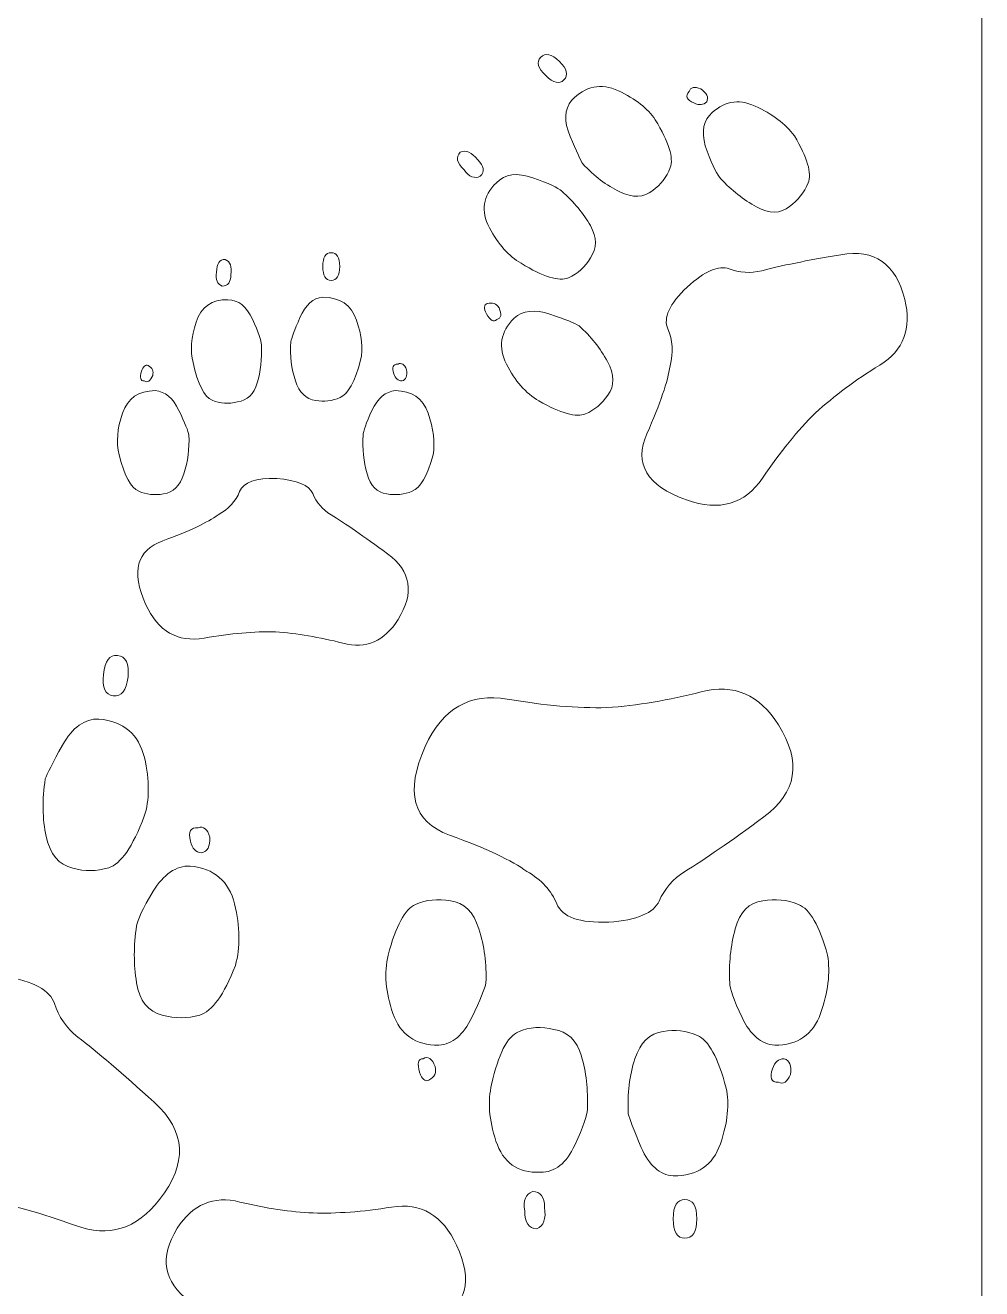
# Model space of a CAD drawing. Header units: centimetres. Extents: x -9.9 to 9.7, y -12.2 to 6.9.
# Drawn here: x -2.762 to -0.512, y -1.428 to 1.545 of the extents above; entities that cross this region are included whole.
import ezdxf

# ---------------------------------------------------------------- set-up
doc = ezdxf.new("R2010")
doc.units = ezdxf.units.CM
doc.header["$MEASUREMENT"] = 0
doc.layers.add('layer 1', color=7, linetype='Continuous')

msp = doc.modelspace()

# ---------------------------------------------------------------- linework, layer by layer
at = {"layer": 'layer 1', "color": 177, "lineweight": 9}
msp.add_lwpolyline([(-9.90571, -12.21967), (-0.51173, -12.21967), (-0.51173, 6.88143), (-9.90571, 6.88143), (-9.90571, -12.21967)], close=True, dxfattribs=at)
for points, knots in [([(-1.54977, 1.46922), (-1.53877, 1.48063), (-1.52403, 1.47766), (-1.50552, 1.45982), (-1.50552, 1.45982), (-1.48727, 1.44223), (-1.48377, 1.4276), (-1.49477, 1.41619), (-1.49477, 1.41619), (-1.50527, 1.4053), (-1.51953, 1.40877), (-1.53778, 1.42636), (-1.53778, 1.42636), (-1.55628, 1.4442), (-1.56028, 1.45832), (-1.54977, 1.46922)], [0, 0, 0, 0, 0.2, 0.2, 0.2, 0.2, 0.4, 0.4, 0.4, 0.4, 0.6, 0.6, 0.6, 0.6, 1, 1, 1, 1]), ([(-1.47695, 1.36772), (-1.44396, 1.40194), (-1.40749, 1.40933), (-1.36681, 1.39065), (-1.36681, 1.39065), (-1.32638, 1.37172), (-1.29758, 1.34884), (-1.27991, 1.32252), (-1.27991, 1.32252), (-1.24782, 1.26957), (-1.23618, 1.23194), (-1.24474, 1.20987), (-1.24474, 1.20987), (-1.25329, 1.1873), (-1.26691, 1.16963), (-1.28583, 1.15608), (-1.28583, 1.15608), (-1.30669, 1.13902), (-1.33282, 1.13829), (-1.36347, 1.15317), (-1.36347, 1.15317), (-1.39461, 1.16804), (-1.4234, 1.18992), (-1.45032, 1.21881), (-1.45032, 1.21881), (-1.45519, 1.22644), (-1.46529, 1.24792), (-1.48039, 1.28349), (-1.48039, 1.28349), (-1.49523, 1.31883), (-1.494, 1.34699), (-1.47695, 1.36772)], [0, 0, 0, 0, 0.1111111, 0.1111111, 0.1111111, 0.1111111, 0.2222222, 0.2222222, 0.2222222, 0.2222222, 0.3333333, 0.3333333, 0.3333333, 0.3333333, 0.4444444, 0.4444444, 0.4444444, 0.4444444, 0.5555556, 0.5555556, 0.5555556, 0.5555556, 0.6666667, 0.6666667, 0.6666667, 0.6666667, 0.7777778, 0.7777778, 0.7777778, 0.7777778, 1, 1, 1, 1]), ([(-1.20021, 1.38896), (-1.1969, 1.39898), (-1.18773, 1.40139), (-1.17268, 1.39519), (-1.17268, 1.39519), (-1.15831, 1.38525), (-1.15389, 1.37512), (-1.15893, 1.36482), (-1.15893, 1.36482), (-1.1665, 1.35696), (-1.17644, 1.35579), (-1.18901, 1.36203), (-1.18901, 1.36203), (-1.20632, 1.36943), (-1.21023, 1.37857), (-1.20021, 1.38896)], [0, 0, 0, 0, 0.2, 0.2, 0.2, 0.2, 0.4, 0.4, 0.4, 0.4, 0.6, 0.6, 0.6, 0.6, 1, 1, 1, 1]), ([(-1.15262, 1.33282), (-1.1211, 1.36551), (-1.08513, 1.37289), (-1.04495, 1.3547), (-1.04495, 1.3547), (-1.00453, 1.33627), (-0.97372, 1.31293), (-0.95254, 1.28468), (-0.95254, 1.28468), (-0.92197, 1.2332), (-0.91109, 1.1963), (-0.92039, 1.17397), (-0.92039, 1.17397), (-0.92919, 1.15165), (-0.94379, 1.13296), (-0.96394, 1.11815), (-0.96394, 1.11815), (-0.98504, 1.10133), (-1.01118, 1.1011), (-1.04162, 1.11772), (-1.04162, 1.11772), (-1.0723, 1.13459), (-1.10059, 1.15648), (-1.12574, 1.18366), (-1.12574, 1.18366), (-1.13359, 1.19124), (-1.14445, 1.21295), (-1.15805, 1.24856), (-1.15805, 1.24856), (-1.17139, 1.28392), (-1.16967, 1.31209), (-1.15262, 1.33282)], [0, 0, 0, 0, 0.1111111, 0.1111111, 0.1111111, 0.1111111, 0.2222222, 0.2222222, 0.2222222, 0.2222222, 0.3333333, 0.3333333, 0.3333333, 0.3333333, 0.4444444, 0.4444444, 0.4444444, 0.4444444, 0.5555556, 0.5555556, 0.5555556, 0.5555556, 0.6666667, 0.6666667, 0.6666667, 0.6666667, 0.7777778, 0.7777778, 0.7777778, 0.7777778, 1, 1, 1, 1]), ([(-1.73891, 1.24615), (-1.72532, 1.25212), (-1.71152, 1.24615), (-1.69774, 1.22798), (-1.69774, 1.22798), (-1.68278, 1.21356), (-1.68081, 1.2009), (-1.69181, 1.18949), (-1.69181, 1.18949), (-1.70488, 1.18303), (-1.71767, 1.18802), (-1.72993, 1.20473), (-1.72993, 1.20473), (-1.74691, 1.2211), (-1.7499, 1.23474), (-1.73891, 1.24615)], [0, 0, 0, 0, 0.2, 0.2, 0.2, 0.2, 0.4, 0.4, 0.4, 0.4, 0.6, 0.6, 0.6, 0.6, 1, 1, 1, 1]), ([(-1.65368, 1.17425), (-1.63364, 1.19504), (-1.60508, 1.1988), (-1.56774, 1.18578), (-1.56774, 1.18578), (-1.53065, 1.17302), (-1.50805, 1.16248), (-1.5002, 1.1549), (-1.5002, 1.1549), (-1.47108, 1.12879), (-1.44842, 1.10157), (-1.43247, 1.07347), (-1.43247, 1.07347), (-1.41677, 1.04513), (-1.41681, 1.02023), (-1.43234, 0.99803), (-1.43234, 0.99803), (-1.44488, 0.97589), (-1.46252, 0.96013), (-1.48426, 0.95077), (-1.48426, 0.95077), (-1.50624, 0.94115), (-1.54356, 0.95267), (-1.59569, 0.98483), (-1.59569, 0.98483), (-1.62437, 1.00124), (-1.64928, 1.02917), (-1.67017, 1.06838), (-1.67017, 1.06838), (-1.69106, 1.10759), (-1.68573, 1.14304), (-1.65368, 1.17425)], [0, 0, 0, 0, 0.1111111, 0.1111111, 0.1111111, 0.1111111, 0.2222222, 0.2222222, 0.2222222, 0.2222222, 0.3333333, 0.3333333, 0.3333333, 0.3333333, 0.4444444, 0.4444444, 0.4444444, 0.4444444, 0.5555556, 0.5555556, 0.5555556, 0.5555556, 0.6666667, 0.6666667, 0.6666667, 0.6666667, 0.7777778, 0.7777778, 0.7777778, 0.7777778, 1, 1, 1, 1]), ([(-1.20499, 0.92899), (-1.16335, 0.9666), (-1.13048, 0.9804), (-1.10617, 0.97163), (-1.10617, 0.97163), (-1.08185, 0.96236), (-1.05618, 0.96109), (-1.02915, 0.96731), (-1.02915, 0.96731), (-0.98555, 0.97906), (-0.92377, 0.9914), (-0.8436, 1.00507), (-0.8436, 1.00507), (-0.76392, 1.01872), (-0.71348, 0.98379), (-0.69303, 0.90001), (-0.69303, 0.90001), (-0.67584, 0.8316), (-0.69531, 0.77995), (-0.7517, 0.7453), (-0.7517, 0.7453), (-0.80833, 0.7104), (-0.85868, 0.67288), (-0.90327, 0.63272), (-0.90327, 0.63272), (-0.94436, 0.59213), (-0.98575, 0.54108), (-1.02745, 0.47956), (-1.02745, 0.47956), (-1.06915, 0.41804), (-1.12884, 0.40077), (-1.20678, 0.42798), (-1.20678, 0.42798), (-1.29977, 0.46138), (-1.33059, 0.51311), (-1.29952, 0.58389), (-1.29952, 0.58389), (-1.26819, 0.65443), (-1.25024, 0.70755), (-1.24516, 0.74325), (-1.24516, 0.74325), (-1.23704, 0.77552), (-1.23882, 0.80462), (-1.25024, 0.8303), (-1.25024, 0.8303), (-1.26167, 0.85599), (-1.24658, 0.88888), (-1.20499, 0.92899)], [0, 0, 0, 0, 0.0769231, 0.0769231, 0.0769231, 0.0769231, 0.1538462, 0.1538462, 0.1538462, 0.1538462, 0.2307692, 0.2307692, 0.2307692, 0.2307692, 0.3076923, 0.3076923, 0.3076923, 0.3076923, 0.3846154, 0.3846154, 0.3846154, 0.3846154, 0.4615385, 0.4615385, 0.4615385, 0.4615385, 0.5384615, 0.5384615, 0.5384615, 0.5384615, 0.6153846, 0.6153846, 0.6153846, 0.6153846, 0.6923077, 0.6923077, 0.6923077, 0.6923077, 0.7692308, 0.7692308, 0.7692308, 0.7692308, 0.8461538, 0.8461538, 0.8461538, 0.8461538, 1, 1, 1, 1]), ([(-2.29183, 0.99384), (-2.28012, 0.98904), (-2.27562, 0.97703), (-2.27862, 0.95781), (-2.27862, 0.95781), (-2.27862, 0.94009), (-2.28523, 0.93138), (-2.29874, 0.93138), (-2.29874, 0.93138), (-2.31045, 0.93559), (-2.31496, 0.9464), (-2.31195, 0.96381), (-2.31195, 0.96381), (-2.31195, 0.98393), (-2.30535, 0.99384), (-2.29183, 0.99384)], [0, 0, 0, 0, 0.2, 0.2, 0.2, 0.2, 0.4, 0.4, 0.4, 0.4, 0.6, 0.6, 0.6, 0.6, 1, 1, 1, 1]), ([(-2.0429, 1.00976), (-2.02938, 1.00976), (-2.02248, 0.99895), (-2.02248, 0.97703), (-2.02248, 0.97703), (-2.02248, 0.95541), (-2.02938, 0.9446), (-2.0429, 0.9446), (-2.0429, 0.9446), (-2.05581, 0.9446), (-2.06211, 0.95541), (-2.06211, 0.97703), (-2.06211, 0.97703), (-2.06211, 0.99895), (-2.05581, 1.00976), (-2.0429, 1.00976)], [0, 0, 0, 0, 0.2, 0.2, 0.2, 0.2, 0.4, 0.4, 0.4, 0.4, 0.6, 0.6, 0.6, 0.6, 1, 1, 1, 1]), ([(-2.28553, 0.89895), (-2.2609, 0.89895), (-2.24169, 0.88364), (-2.22757, 0.85301), (-2.22757, 0.85301), (-2.21346, 0.82268), (-2.20655, 0.80256), (-2.20655, 0.79325), (-2.20655, 0.79325), (-2.20535, 0.75992), (-2.20865, 0.72989), (-2.21646, 0.70347), (-2.21646, 0.70347), (-2.22457, 0.67704), (-2.23988, 0.66233), (-2.26271, 0.65872), (-2.26271, 0.65872), (-2.28373, 0.65332), (-2.30385, 0.65482), (-2.32246, 0.66263), (-2.32246, 0.66263), (-2.34138, 0.67043), (-2.3564, 0.70016), (-2.36751, 0.75121), (-2.36751, 0.75121), (-2.37441, 0.77854), (-2.37201, 0.81037), (-2.3603, 0.8464), (-2.3603, 0.8464), (-2.34859, 0.88244), (-2.32366, 0.90015), (-2.28553, 0.89895)], [0, 0, 0, 0, 0.1111111, 0.1111111, 0.1111111, 0.1111111, 0.2222222, 0.2222222, 0.2222222, 0.2222222, 0.3333333, 0.3333333, 0.3333333, 0.3333333, 0.4444444, 0.4444444, 0.4444444, 0.4444444, 0.5555556, 0.5555556, 0.5555556, 0.5555556, 0.6666667, 0.6666667, 0.6666667, 0.6666667, 0.7777778, 0.7777778, 0.7777778, 0.7777778, 1, 1, 1, 1]), ([(-2.06211, 0.90496), (-2.02158, 0.90496), (-1.99545, 0.88694), (-1.98284, 0.85091), (-1.98284, 0.85091), (-1.97053, 0.81487), (-1.96752, 0.78364), (-1.97323, 0.75722), (-1.97323, 0.75722), (-1.98674, 0.70617), (-2.00296, 0.67674), (-2.02158, 0.66893), (-2.02158, 0.66893), (-2.04049, 0.66082), (-2.05941, 0.65872), (-2.07893, 0.66233), (-2.07893, 0.66233), (-2.10175, 0.66503), (-2.11767, 0.68064), (-2.12668, 0.70827), (-2.12668, 0.70827), (-2.13599, 0.7362), (-2.13959, 0.76683), (-2.13779, 0.80046), (-2.13779, 0.80046), (-2.13599, 0.80797), (-2.12878, 0.82688), (-2.11587, 0.85721), (-2.11587, 0.85721), (-2.10295, 0.88724), (-2.08494, 0.90316), (-2.06211, 0.90496)], [0, 0, 0, 0, 0.1111111, 0.1111111, 0.1111111, 0.1111111, 0.2222222, 0.2222222, 0.2222222, 0.2222222, 0.3333333, 0.3333333, 0.3333333, 0.3333333, 0.4444444, 0.4444444, 0.4444444, 0.4444444, 0.5555556, 0.5555556, 0.5555556, 0.5555556, 0.6666667, 0.6666667, 0.6666667, 0.6666667, 0.7777778, 0.7777778, 0.7777778, 0.7777778, 1, 1, 1, 1]), ([(-1.67537, 0.89), (-1.66323, 0.89346), (-1.65397, 0.8904), (-1.64756, 0.8803), (-1.64756, 0.8803), (-1.64055, 0.86475), (-1.64212, 0.8555), (-1.65302, 0.85232), (-1.65302, 0.85232), (-1.65962, 0.84547), (-1.66767, 0.84981), (-1.67717, 0.86582), (-1.67717, 0.86582), (-1.68363, 0.8789), (-1.68328, 0.88687), (-1.67537, 0.89)], [0, 0, 0, 0, 0.2, 0.2, 0.2, 0.2, 0.4, 0.4, 0.4, 0.4, 0.6, 0.6, 0.6, 0.6, 1, 1, 1, 1]), ([(-1.61225, 0.85605), (-1.59192, 0.8741), (-1.56383, 0.87686), (-1.52776, 0.86507), (-1.52776, 0.86507), (-1.49144, 0.85303), (-1.46861, 0.84374), (-1.45928, 0.83768), (-1.45928, 0.83768), (-1.43169, 0.81304), (-1.40927, 0.78506), (-1.39251, 0.75375), (-1.39251, 0.75375), (-1.37576, 0.72293), (-1.37528, 0.69655), (-1.39132, 0.67484), (-1.39132, 0.67484), (-1.40563, 0.65391), (-1.42304, 0.6394), (-1.44429, 0.63055), (-1.44429, 0.63055), (-1.46529, 0.62145), (-1.50183, 0.63173), (-1.55391, 0.66091), (-1.55391, 0.66091), (-1.58462, 0.67927), (-1.61005, 0.70819), (-1.63019, 0.74766), (-1.63019, 0.74766), (-1.65008, 0.78688), (-1.64426, 0.82285), (-1.61225, 0.85605)], [0, 0, 0, 0, 0.1111111, 0.1111111, 0.1111111, 0.1111111, 0.2222222, 0.2222222, 0.2222222, 0.2222222, 0.3333333, 0.3333333, 0.3333333, 0.3333333, 0.4444444, 0.4444444, 0.4444444, 0.4444444, 0.5555556, 0.5555556, 0.5555556, 0.5555556, 0.6666667, 0.6666667, 0.6666667, 0.6666667, 0.7777778, 0.7777778, 0.7777778, 0.7777778, 1, 1, 1, 1]), ([(-2.47291, 0.744), (-2.4636, 0.7386), (-2.46, 0.73109), (-2.4624, 0.72118), (-2.4624, 0.72118), (-2.4678, 0.70767), (-2.47441, 0.70317), (-2.48282, 0.70797), (-2.48282, 0.70797), (-2.49092, 0.70797), (-2.49303, 0.71548), (-2.48882, 0.73079), (-2.48882, 0.73079), (-2.48462, 0.7425), (-2.47951, 0.74701), (-2.47291, 0.744)], [0, 0, 0, 0, 0.2, 0.2, 0.2, 0.2, 0.4, 0.4, 0.4, 0.4, 0.6, 0.6, 0.6, 0.6, 1, 1, 1, 1]), ([(-1.88525, 0.74761), (-1.87714, 0.75151), (-1.87023, 0.74731), (-1.86513, 0.7344), (-1.86513, 0.7344), (-1.86272, 0.71968), (-1.86633, 0.71097), (-1.87564, 0.70797), (-1.87564, 0.70797), (-1.88495, 0.70797), (-1.89155, 0.71338), (-1.89515, 0.72479), (-1.89515, 0.72479), (-1.90086, 0.7398), (-1.89756, 0.74761), (-1.88525, 0.74761)], [0, 0, 0, 0, 0.2, 0.2, 0.2, 0.2, 0.4, 0.4, 0.4, 0.4, 0.6, 0.6, 0.6, 0.6, 1, 1, 1, 1]), ([(-2.45639, 0.68515), (-2.43327, 0.68335), (-2.41495, 0.66773), (-2.40084, 0.6386), (-2.40084, 0.6386), (-2.38673, 0.60918), (-2.37892, 0.58966), (-2.37712, 0.58035), (-2.37712, 0.58035), (-2.37591, 0.54882), (-2.37982, 0.51849), (-2.38913, 0.48966), (-2.38913, 0.48966), (-2.39814, 0.46113), (-2.41405, 0.44522), (-2.43687, 0.44222), (-2.43687, 0.44222), (-2.45819, 0.43861), (-2.47741, 0.44071), (-2.49543, 0.44852), (-2.49543, 0.44852), (-2.51345, 0.45603), (-2.52876, 0.48456), (-2.54167, 0.5338), (-2.54167, 0.5338), (-2.54858, 0.56353), (-2.54588, 0.59626), (-2.53357, 0.632), (-2.53357, 0.632), (-2.52125, 0.66743), (-2.49573, 0.68515), (-2.45639, 0.68515)], [0, 0, 0, 0, 0.1111111, 0.1111111, 0.1111111, 0.1111111, 0.2222222, 0.2222222, 0.2222222, 0.2222222, 0.3333333, 0.3333333, 0.3333333, 0.3333333, 0.4444444, 0.4444444, 0.4444444, 0.4444444, 0.5555556, 0.5555556, 0.5555556, 0.5555556, 0.6666667, 0.6666667, 0.6666667, 0.6666667, 0.7777778, 0.7777778, 0.7777778, 0.7777778, 1, 1, 1, 1]), ([(-1.89155, 0.68515), (-1.85281, 0.68515), (-1.82699, 0.66743), (-1.81438, 0.632), (-1.81438, 0.632), (-1.80177, 0.59626), (-1.79786, 0.56353), (-1.80267, 0.5338), (-1.80267, 0.5338), (-1.81618, 0.48456), (-1.83239, 0.45603), (-1.85161, 0.44852), (-1.85161, 0.44852), (-1.87053, 0.44071), (-1.89065, 0.43861), (-1.91167, 0.44222), (-1.91167, 0.44222), (-1.93449, 0.44522), (-1.95011, 0.46113), (-1.95792, 0.48966), (-1.95792, 0.48966), (-1.96572, 0.51849), (-1.96903, 0.54882), (-1.96722, 0.58035), (-1.96722, 0.58035), (-1.96722, 0.58966), (-1.96032, 0.60918), (-1.9465, 0.6386), (-1.9465, 0.6386), (-1.93269, 0.66773), (-1.91437, 0.68335), (-1.89155, 0.68515)], [0, 0, 0, 0, 0.1111111, 0.1111111, 0.1111111, 0.1111111, 0.2222222, 0.2222222, 0.2222222, 0.2222222, 0.3333333, 0.3333333, 0.3333333, 0.3333333, 0.4444444, 0.4444444, 0.4444444, 0.4444444, 0.5555556, 0.5555556, 0.5555556, 0.5555556, 0.6666667, 0.6666667, 0.6666667, 0.6666667, 0.7777778, 0.7777778, 0.7777778, 0.7777778, 1, 1, 1, 1]), ([(-2.17052, 0.47825), (-2.12277, 0.47495), (-2.09485, 0.46294), (-2.08584, 0.44282), (-2.08584, 0.44282), (-2.07713, 0.4224), (-2.06272, 0.40588), (-2.0429, 0.39297), (-2.0429, 0.39297), (-2.00986, 0.37315), (-1.96572, 0.34252), (-1.90987, 0.30138), (-1.90987, 0.30138), (-1.85432, 0.26054), (-1.84591, 0.20889), (-1.88525, 0.14673), (-1.88525, 0.14673), (-1.91708, 0.09568), (-1.96032, 0.07707), (-2.01497, 0.09118), (-2.01497, 0.09118), (-2.06992, 0.10529), (-2.12277, 0.114), (-2.17382, 0.11761), (-2.17382, 0.11761), (-2.22307, 0.11881), (-2.27892, 0.114), (-2.34138, 0.10319), (-2.34138, 0.10319), (-2.40384, 0.09238), (-2.44979, 0.11881), (-2.47921, 0.18277), (-2.47921, 0.18277), (-2.51375, 0.25964), (-2.50023, 0.30919), (-2.43837, 0.33201), (-2.43837, 0.33201), (-2.37652, 0.35453), (-2.33327, 0.37495), (-2.30835, 0.39297), (-2.30835, 0.39297), (-2.28373, 0.40708), (-2.26691, 0.4254), (-2.2579, 0.44762), (-2.2579, 0.44762), (-2.24889, 0.46984), (-2.21977, 0.48005), (-2.17052, 0.47825)], [0, 0, 0, 0, 0.0769231, 0.0769231, 0.0769231, 0.0769231, 0.1538462, 0.1538462, 0.1538462, 0.1538462, 0.2307692, 0.2307692, 0.2307692, 0.2307692, 0.3076923, 0.3076923, 0.3076923, 0.3076923, 0.3846154, 0.3846154, 0.3846154, 0.3846154, 0.4615385, 0.4615385, 0.4615385, 0.4615385, 0.5384615, 0.5384615, 0.5384615, 0.5384615, 0.6153846, 0.6153846, 0.6153846, 0.6153846, 0.6923077, 0.6923077, 0.6923077, 0.6923077, 0.7692308, 0.7692308, 0.7692308, 0.7692308, 0.8461538, 0.8461538, 0.8461538, 0.8461538, 1, 1, 1, 1]), ([(-2.54533, 0.06225), (-2.52566, 0.06021), (-2.51724, 0.04343), (-2.52056, 0.01151), (-2.52056, 0.01151), (-2.52383, -0.01996), (-2.53552, -0.03465), (-2.55519, -0.0326), (-2.55519, -0.0326), (-2.57399, -0.03065), (-2.58153, -0.01396), (-2.57826, 0.01752), (-2.57826, 0.01752), (-2.57494, 0.04943), (-2.56412, 0.06421), (-2.54533, 0.06225)], [0, 0, 0, 0, 0.2, 0.2, 0.2, 0.2, 0.4, 0.4, 0.4, 0.4, 0.6, 0.6, 0.6, 0.6, 1, 1, 1, 1]), ([(-1.38922, -0.56515), (-1.32241, -0.56053), (-1.28334, -0.54372), (-1.27073, -0.51557), (-1.27073, -0.51557), (-1.25855, -0.487), (-1.23838, -0.46389), (-1.21065, -0.44582), (-1.21065, -0.44582), (-1.16443, -0.41809), (-1.10266, -0.37523), (-1.02451, -0.31767), (-1.02451, -0.31767), (-0.94678, -0.26052), (-0.93501, -0.18825), (-0.99005, -0.10128), (-0.99005, -0.10128), (-1.03459, -0.02985), (-1.0951, -0.0038), (-1.17157, -0.02354), (-1.17157, -0.02354), (-1.24846, -0.04329), (-1.32241, -0.05548), (-1.39384, -0.06052), (-1.39384, -0.06052), (-1.46275, -0.0622), (-1.54091, -0.05548), (-1.6283, -0.04035), (-1.6283, -0.04035), (-1.7157, -0.02523), (-1.77999, -0.0622), (-1.82116, -0.1517), (-1.82116, -0.1517), (-1.86949, -0.25926), (-1.85058, -0.32859), (-1.76402, -0.36053), (-1.76402, -0.36053), (-1.67746, -0.39204), (-1.61696, -0.42061), (-1.58208, -0.44582), (-1.58208, -0.44582), (-1.54763, -0.46557), (-1.5241, -0.4912), (-1.51149, -0.52229), (-1.51149, -0.52229), (-1.49889, -0.55339), (-1.45813, -0.56767), (-1.38922, -0.56515)], [0, 0, 0, 0, 0.0769231, 0.0769231, 0.0769231, 0.0769231, 0.1538462, 0.1538462, 0.1538462, 0.1538462, 0.2307692, 0.2307692, 0.2307692, 0.2307692, 0.3076923, 0.3076923, 0.3076923, 0.3076923, 0.3846154, 0.3846154, 0.3846154, 0.3846154, 0.4615385, 0.4615385, 0.4615385, 0.4615385, 0.5384615, 0.5384615, 0.5384615, 0.5384615, 0.6153846, 0.6153846, 0.6153846, 0.6153846, 0.6923077, 0.6923077, 0.6923077, 0.6923077, 0.7692308, 0.7692308, 0.7692308, 0.7692308, 0.8461538, 0.8461538, 0.8461538, 0.8461538, 1, 1, 1, 1]), ([(-2.58917, -0.08739), (-2.53016, -0.09353), (-2.49486, -0.12372), (-2.48195, -0.17808), (-2.48195, -0.17808), (-2.46949, -0.2324), (-2.46985, -0.27832), (-2.48215, -0.31592), (-2.48215, -0.31592), (-2.50955, -0.38818), (-2.53761, -0.42857), (-2.5659, -0.43711), (-2.5659, -0.43711), (-2.59466, -0.44605), (-2.62252, -0.44625), (-2.65039, -0.43805), (-2.65039, -0.43805), (-2.6832, -0.43066), (-2.704, -0.40552), (-2.71294, -0.36394), (-2.71294, -0.36394), (-2.72226, -0.32187), (-2.72287, -0.27674), (-2.71515, -0.22806), (-2.71515, -0.22806), (-2.71139, -0.2174), (-2.69804, -0.19095), (-2.67465, -0.14876), (-2.67465, -0.14876), (-2.6513, -0.107), (-2.62267, -0.08656), (-2.58917, -0.08739)], [0, 0, 0, 0, 0.1111111, 0.1111111, 0.1111111, 0.1111111, 0.2222222, 0.2222222, 0.2222222, 0.2222222, 0.3333333, 0.3333333, 0.3333333, 0.3333333, 0.4444444, 0.4444444, 0.4444444, 0.4444444, 0.5555556, 0.5555556, 0.5555556, 0.5555556, 0.6666667, 0.6666667, 0.6666667, 0.6666667, 0.7777778, 0.7777778, 0.7777778, 0.7777778, 1, 1, 1, 1]), ([(-2.35553, -0.34323), (-2.34313, -0.33877), (-2.33372, -0.34594), (-2.32824, -0.36551), (-2.32824, -0.36551), (-2.32697, -0.38729), (-2.33354, -0.39942), (-2.34754, -0.40238), (-2.34754, -0.40238), (-2.36109, -0.40098), (-2.36989, -0.39211), (-2.37341, -0.37495), (-2.37341, -0.37495), (-2.37944, -0.35223), (-2.37345, -0.34136), (-2.35553, -0.34323)], [0, 0, 0, 0, 0.2, 0.2, 0.2, 0.2, 0.4, 0.4, 0.4, 0.4, 0.6, 0.6, 0.6, 0.6, 1, 1, 1, 1]), ([(-2.37417, -0.4332), (-2.31778, -0.43906), (-2.28287, -0.46876), (-2.26987, -0.52225), (-2.26987, -0.52225), (-2.25692, -0.57618), (-2.2562, -0.62442), (-2.26769, -0.66697), (-2.26769, -0.66697), (-2.29482, -0.73661), (-2.32274, -0.77568), (-2.35186, -0.7837), (-2.35186, -0.7837), (-2.38058, -0.7922), (-2.41018, -0.79221), (-2.44024, -0.78379), (-2.44024, -0.78379), (-2.473, -0.77596), (-2.49332, -0.75043), (-2.50037, -0.70772), (-2.50037, -0.70772), (-2.50737, -0.66457), (-2.50759, -0.61992), (-2.50019, -0.5743), (-2.50019, -0.5743), (-2.49878, -0.56075), (-2.48577, -0.53338), (-2.46121, -0.49263), (-2.46121, -0.49263), (-2.43669, -0.45232), (-2.40766, -0.43236), (-2.37417, -0.4332)], [0, 0, 0, 0, 0.1111111, 0.1111111, 0.1111111, 0.1111111, 0.2222222, 0.2222222, 0.2222222, 0.2222222, 0.3333333, 0.3333333, 0.3333333, 0.3333333, 0.4444444, 0.4444444, 0.4444444, 0.4444444, 0.5555556, 0.5555556, 0.5555556, 0.5555556, 0.6666667, 0.6666667, 0.6666667, 0.6666667, 0.7777778, 0.7777778, 0.7777778, 0.7777778, 1, 1, 1, 1]), ([(-1.78923, -0.85465), (-1.75688, -0.85213), (-1.73125, -0.83028), (-1.7115, -0.78953), (-1.7115, -0.78953), (-1.69175, -0.74835), (-1.68083, -0.72104), (-1.6783, -0.70801), (-1.6783, -0.70801), (-1.67662, -0.66389), (-1.68209, -0.62146), (-1.69511, -0.58112), (-1.69511, -0.58112), (-1.70772, -0.5412), (-1.72999, -0.51893), (-1.76192, -0.51473), (-1.76192, -0.51473), (-1.79175, -0.50969), (-1.81864, -0.51263), (-1.84385, -0.52356), (-1.84385, -0.52356), (-1.86906, -0.53406), (-1.89049, -0.57398), (-1.90856, -0.64289), (-1.90856, -0.64289), (-1.91823, -0.68448), (-1.91444, -0.73028), (-1.89722, -0.78028), (-1.89722, -0.78028), (-1.87999, -0.82986), (-1.84427, -0.85465), (-1.78923, -0.85465)], [0, 0, 0, 0, 0.1111111, 0.1111111, 0.1111111, 0.1111111, 0.2222222, 0.2222222, 0.2222222, 0.2222222, 0.3333333, 0.3333333, 0.3333333, 0.3333333, 0.4444444, 0.4444444, 0.4444444, 0.4444444, 0.5555556, 0.5555556, 0.5555556, 0.5555556, 0.6666667, 0.6666667, 0.6666667, 0.6666667, 0.7777778, 0.7777778, 0.7777778, 0.7777778, 1, 1, 1, 1]), ([(-0.99888, -0.85465), (-0.94467, -0.85465), (-0.90854, -0.82986), (-0.89089, -0.78028), (-0.89089, -0.78028), (-0.87324, -0.73028), (-0.86778, -0.68448), (-0.87451, -0.64289), (-0.87451, -0.64289), (-0.89341, -0.57398), (-0.9161, -0.53406), (-0.94299, -0.52356), (-0.94299, -0.52356), (-0.96947, -0.51263), (-0.99762, -0.50969), (-1.02703, -0.51473), (-1.02703, -0.51473), (-1.05896, -0.51893), (-1.08081, -0.5412), (-1.09174, -0.58112), (-1.09174, -0.58112), (-1.10266, -0.62146), (-1.10728, -0.66389), (-1.10476, -0.70801), (-1.10476, -0.70801), (-1.10476, -0.72104), (-1.0951, -0.74835), (-1.07577, -0.78953), (-1.07577, -0.78953), (-1.05644, -0.83028), (-1.03081, -0.85213), (-0.99888, -0.85465)], [0, 0, 0, 0, 0.1111111, 0.1111111, 0.1111111, 0.1111111, 0.2222222, 0.2222222, 0.2222222, 0.2222222, 0.3333333, 0.3333333, 0.3333333, 0.3333333, 0.4444444, 0.4444444, 0.4444444, 0.4444444, 0.5555556, 0.5555556, 0.5555556, 0.5555556, 0.6666667, 0.6666667, 0.6666667, 0.6666667, 0.7777778, 0.7777778, 0.7777778, 0.7777778, 1, 1, 1, 1]), ([(-2.81158, -0.69214), (-2.74258, -0.70418), (-2.70375, -0.72589), (-2.69368, -0.75654), (-2.69368, -0.75654), (-2.68409, -0.78758), (-2.66561, -0.81381), (-2.63872, -0.83561), (-2.63872, -0.83561), (-2.59363, -0.86946), (-2.53401, -0.92073), (-2.45894, -0.98907), (-2.45894, -0.98907), (-2.38425, -1.05693), (-2.37983, -1.13339), (-2.44651, -1.21792), (-2.44651, -1.21792), (-2.50057, -1.28741), (-2.56634, -1.30797), (-2.64376, -1.27915), (-2.64376, -1.27915), (-2.72162, -1.25028), (-2.79723, -1.2296), (-2.871, -1.21663), (-2.871, -1.21663), (-2.9425, -1.20742), (-3.02454, -1.20596), (-3.1171, -1.21224), (-3.1171, -1.21224), (-3.20966, -1.21852), (-3.27254, -1.1731), (-3.30569, -1.07553), (-3.30569, -1.07553), (-3.34432, -0.9584), (-3.31715, -0.88832), (-3.22364, -0.86446), (-3.22364, -0.86446), (-3.13019, -0.84104), (-3.06415, -0.81787), (-3.02514, -0.79541), (-3.02514, -0.79541), (-2.98716, -0.7786), (-2.9599, -0.75448), (-2.94343, -0.72349), (-2.94343, -0.72349), (-2.92695, -0.69251), (-2.883, -0.68206), (-2.81158, -0.69214)], [0, 0, 0, 0, 0.0769231, 0.0769231, 0.0769231, 0.0769231, 0.1538462, 0.1538462, 0.1538462, 0.1538462, 0.2307692, 0.2307692, 0.2307692, 0.2307692, 0.3076923, 0.3076923, 0.3076923, 0.3076923, 0.3846154, 0.3846154, 0.3846154, 0.3846154, 0.4615385, 0.4615385, 0.4615385, 0.4615385, 0.5384615, 0.5384615, 0.5384615, 0.5384615, 0.6153846, 0.6153846, 0.6153846, 0.6153846, 0.6923077, 0.6923077, 0.6923077, 0.6923077, 0.7692308, 0.7692308, 0.7692308, 0.7692308, 0.8461538, 0.8461538, 0.8461538, 0.8461538, 1, 1, 1, 1]), ([(-1.55015, -1.15382), (-1.5157, -1.15382), (-1.4888, -1.13239), (-1.46906, -1.08953), (-1.46906, -1.08953), (-1.44931, -1.0471), (-1.43964, -1.01894), (-1.43964, -1.00592), (-1.43964, -1.00592), (-1.43796, -0.95928), (-1.44258, -0.91726), (-1.45351, -0.88029), (-1.45351, -0.88029), (-1.46485, -0.84331), (-1.48628, -0.82272), (-1.51822, -0.81768), (-1.51822, -0.81768), (-1.54763, -0.81012), (-1.57578, -0.81222), (-1.60183, -0.82314), (-1.60183, -0.82314), (-1.6283, -0.83407), (-1.64931, -0.87566), (-1.66486, -0.94709), (-1.66486, -0.94709), (-1.67452, -0.98533), (-1.67116, -1.02987), (-1.65477, -1.08029), (-1.65477, -1.08029), (-1.63839, -1.13071), (-1.60351, -1.1555), (-1.55015, -1.15382)], [0, 0, 0, 0, 0.1111111, 0.1111111, 0.1111111, 0.1111111, 0.2222222, 0.2222222, 0.2222222, 0.2222222, 0.3333333, 0.3333333, 0.3333333, 0.3333333, 0.4444444, 0.4444444, 0.4444444, 0.4444444, 0.5555556, 0.5555556, 0.5555556, 0.5555556, 0.6666667, 0.6666667, 0.6666667, 0.6666667, 0.7777778, 0.7777778, 0.7777778, 0.7777778, 1, 1, 1, 1]), ([(-1.23754, -1.16222), (-1.18081, -1.16222), (-1.14426, -1.13701), (-1.12661, -1.08659), (-1.12661, -1.08659), (-1.10938, -1.03617), (-1.10518, -0.99247), (-1.11317, -0.9555), (-1.11317, -0.9555), (-1.13207, -0.88407), (-1.15476, -0.84289), (-1.18081, -0.83197), (-1.18081, -0.83197), (-1.20729, -0.82062), (-1.23376, -0.81768), (-1.26107, -0.82272), (-1.26107, -0.82272), (-1.293, -0.8265), (-1.31527, -0.84835), (-1.32788, -0.88701), (-1.32788, -0.88701), (-1.3409, -0.92608), (-1.34594, -0.96894), (-1.34342, -1.016), (-1.34342, -1.016), (-1.3409, -1.02651), (-1.33082, -1.05298), (-1.31275, -1.09542), (-1.31275, -1.09542), (-1.29468, -1.13743), (-1.26947, -1.1597), (-1.23754, -1.16222)], [0, 0, 0, 0, 0.1111111, 0.1111111, 0.1111111, 0.1111111, 0.2222222, 0.2222222, 0.2222222, 0.2222222, 0.3333333, 0.3333333, 0.3333333, 0.3333333, 0.4444444, 0.4444444, 0.4444444, 0.4444444, 0.5555556, 0.5555556, 0.5555556, 0.5555556, 0.6666667, 0.6666667, 0.6666667, 0.6666667, 0.7777778, 0.7777778, 0.7777778, 0.7777778, 1, 1, 1, 1]), ([(-1.81234, -0.93701), (-1.79932, -0.92945), (-1.79427, -0.91894), (-1.79763, -0.90508), (-1.79763, -0.90508), (-1.8052, -0.88617), (-1.81444, -0.87987), (-1.82621, -0.88659), (-1.82621, -0.88659), (-1.83755, -0.88659), (-1.84049, -0.89709), (-1.83461, -0.91852), (-1.83461, -0.91852), (-1.82873, -0.93491), (-1.82158, -0.94121), (-1.81234, -0.93701)], [0, 0, 0, 0, 0.2, 0.2, 0.2, 0.2, 0.4, 0.4, 0.4, 0.4, 0.6, 0.6, 0.6, 0.6, 1, 1, 1, 1]), ([(-0.99005, -0.94205), (-0.97871, -0.94751), (-0.96905, -0.94163), (-0.9619, -0.92356), (-0.9619, -0.92356), (-0.95854, -0.90298), (-0.96358, -0.89079), (-0.97661, -0.88659), (-0.97661, -0.88659), (-0.98963, -0.88659), (-0.99888, -0.89415), (-1.00392, -0.91012), (-1.00392, -0.91012), (-1.0119, -0.93113), (-1.00728, -0.94205), (-0.99005, -0.94205)], [0, 0, 0, 0, 0.2, 0.2, 0.2, 0.2, 0.4, 0.4, 0.4, 0.4, 0.6, 0.6, 0.6, 0.6, 1, 1, 1, 1]), ([(-2.08819, -1.65275), (-2.03363, -1.65675), (-2.0007, -1.64577), (-1.98972, -1.62016), (-1.98972, -1.62016), (-1.97875, -1.59454), (-1.95946, -1.57259), (-1.93218, -1.55429), (-1.93218, -1.55429), (-1.9049, -1.538), (-1.85767, -1.51737), (-1.79048, -1.49209), (-1.79048, -1.49209), (-1.72328, -1.46681), (-1.70865, -1.41126), (-1.74723, -1.32544), (-1.74723, -1.32544), (-1.78016, -1.25459), (-1.83106, -1.22465), (-1.90025, -1.23563), (-1.90025, -1.23563), (-1.9691, -1.2466), (-2.03064, -1.25126), (-2.08519, -1.24927), (-2.08519, -1.24927), (-2.13775, -1.24727), (-2.1953, -1.23862), (-2.25717, -1.22365), (-2.25717, -1.22365), (-2.31937, -1.20835), (-2.3686, -1.22897), (-2.40486, -1.28552), (-2.40486, -1.28552), (-2.4471, -1.35438), (-2.43746, -1.41159), (-2.37558, -1.45683), (-2.37558, -1.45683), (-2.31405, -1.5024), (-2.26548, -1.53633), (-2.23055, -1.55829), (-2.23055, -1.55829), (-2.20694, -1.57259), (-2.19031, -1.59088), (-2.18033, -1.61317), (-2.18033, -1.61317), (-2.17035, -1.63579), (-2.13941, -1.64876), (-2.08819, -1.65275)], [0, 0, 0, 0, 0.0769231, 0.0769231, 0.0769231, 0.0769231, 0.1538462, 0.1538462, 0.1538462, 0.1538462, 0.2307692, 0.2307692, 0.2307692, 0.2307692, 0.3076923, 0.3076923, 0.3076923, 0.3076923, 0.3846154, 0.3846154, 0.3846154, 0.3846154, 0.4615385, 0.4615385, 0.4615385, 0.4615385, 0.5384615, 0.5384615, 0.5384615, 0.5384615, 0.6153846, 0.6153846, 0.6153846, 0.6153846, 0.6923077, 0.6923077, 0.6923077, 0.6923077, 0.7692308, 0.7692308, 0.7692308, 0.7692308, 0.8461538, 0.8461538, 0.8461538, 0.8461538, 1, 1, 1, 1]), ([(-1.55897, -1.2866), (-1.54259, -1.27987), (-1.53628, -1.26307), (-1.54049, -1.23618), (-1.54049, -1.23618), (-1.54049, -1.21139), (-1.54973, -1.1992), (-1.56864, -1.1992), (-1.56864, -1.1992), (-1.58502, -1.20508), (-1.59133, -1.22021), (-1.58713, -1.24458), (-1.58713, -1.24458), (-1.58713, -1.27273), (-1.57788, -1.2866), (-1.55897, -1.2866)], [0, 0, 0, 0, 0.2, 0.2, 0.2, 0.2, 0.4, 0.4, 0.4, 0.4, 0.6, 0.6, 0.6, 0.6, 1, 1, 1, 1]), ([(-1.21065, -1.30887), (-1.19174, -1.30887), (-1.18207, -1.29374), (-1.18207, -1.26307), (-1.18207, -1.26307), (-1.18207, -1.23281), (-1.19174, -1.21769), (-1.21065, -1.21769), (-1.21065, -1.21769), (-1.22871, -1.21769), (-1.23754, -1.23281), (-1.23754, -1.26307), (-1.23754, -1.26307), (-1.23754, -1.29374), (-1.22871, -1.30887), (-1.21065, -1.30887)], [0, 0, 0, 0, 0.2, 0.2, 0.2, 0.2, 0.4, 0.4, 0.4, 0.4, 0.6, 0.6, 0.6, 0.6, 1, 1, 1, 1])]:
    msp.add_open_spline(points, degree=3, knots=knots, dxfattribs=at)

doc.saveas('drawing.dxf')
